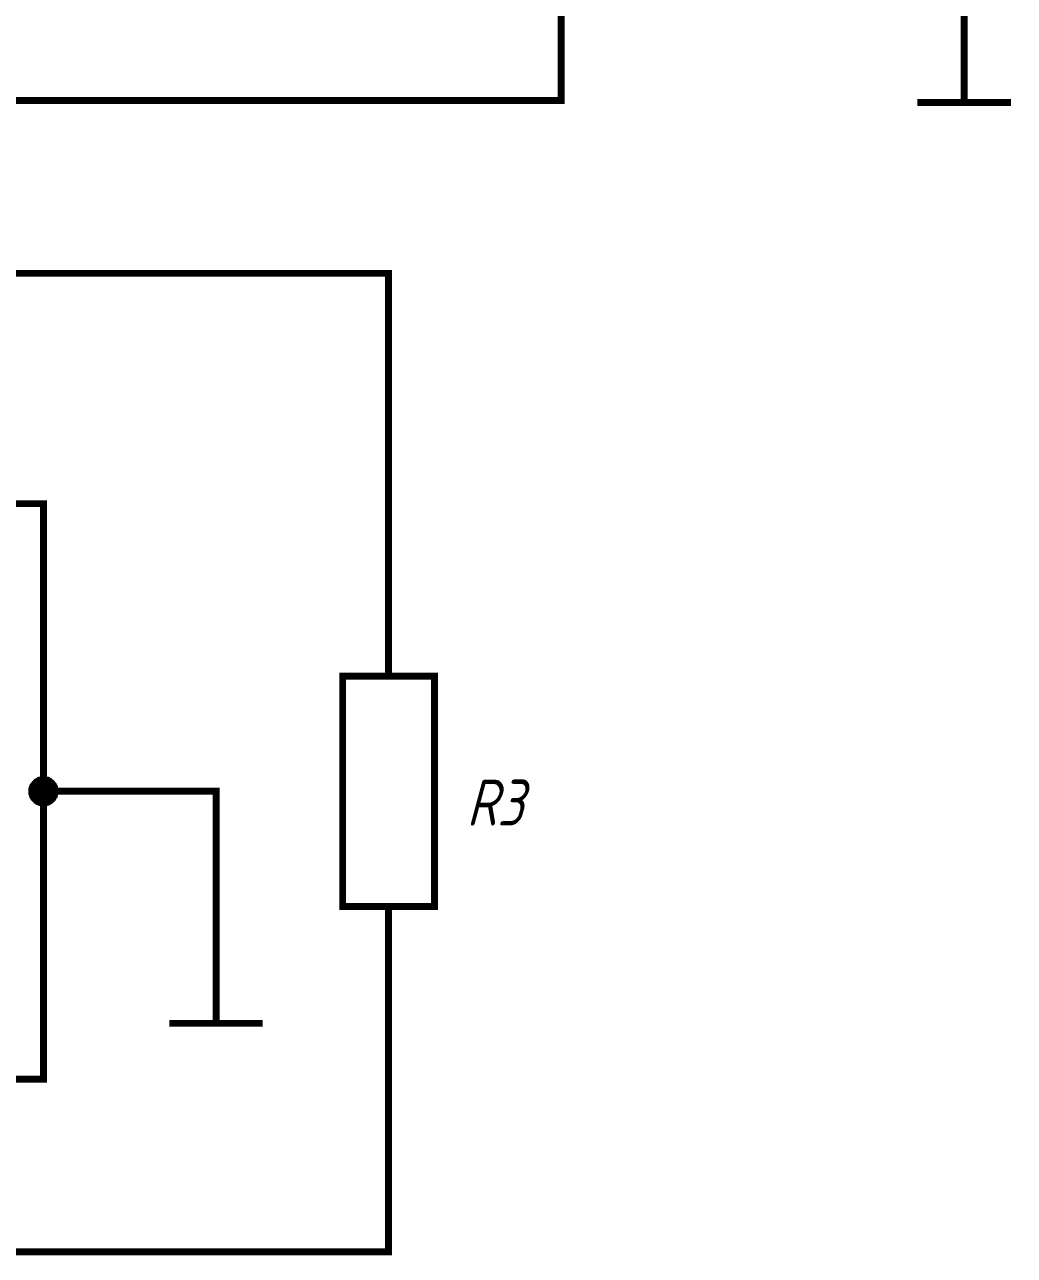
# Model space of a CAD drawing. Extents: x 260 to 1101, y 70 to 664.
# Drawn here: x 615.8 to 658.8, y 281.6 to 335.1 of the extents above; entities that cross this region are included whole.
import ezdxf

# ---------------------------------------------------------------- set-up
doc = ezdxf.new("R2010")
doc.units = 0
doc.header["$MEASUREMENT"] = 0
doc.layers.add('Sheet', color=255, linetype='CONTINUOUS')
doc.styles.add('GOST type A0', font='', dxfattribs={"oblique": 15, "height": 3.5})
doc.styles.get('GOST type A0').set_extended_font_data('GOST type A')

msp = doc.modelspace()

# ---------------------------------------------------------------- linework, layer by layer
at = {"layer": 'Sheet'}
for points, const_width in [([(414.157, 416.789), (531.627, 416.789), (531.627, 331.79), (639.081, 331.79), (639.081, 396.782), (619.097, 396.782), (619.097, 396.782)], 0.3), ([(569.112, 401.784), (569.112, 401.784), (541.612, 401.784), (541.612, 316.785), (579.112, 316.785), (579.112, 281.788), (591.597, 281.788), (631.581, 281.788), (631.581, 294.292)], 0.3), ([(656.582, 336.792), (656.582, 331.712)], 0.3), ([(654.547, 331.712), (658.616, 331.712)], 0.3), ([(631.581, 309.282), (631.581, 324.287), (591.597, 324.287)], 0.3), ([(608.103, 289.291), (616.597, 289.291), (616.597, 301.795), (616.597, 314.284), (608.103, 314.284)], 0.3), ([(631.581, 306.797), (631.581, 309.282)], 0.3), ([(616.084, 301.795), (616.084, 301.826), (616.084, 301.842), (616.084, 301.873), (616.1, 301.904), (616.1, 301.919), (616.115, 301.95), (616.115, 301.966), (616.131, 301.997), (616.131, 302.012), (616.146, 302.028), (616.162, 302.059), (616.178, 302.075), (616.193, 302.09), (616.209, 302.106), (616.224, 302.137), (616.24, 302.152), (616.255, 302.168), (616.271, 302.183), (616.286, 302.199), (616.317, 302.214), (616.333, 302.214), (616.348, 302.23), (616.379, 302.245), (616.395, 302.261), (616.426, 302.261), (616.441, 302.277), (616.473, 302.277), (616.488, 302.277), (616.519, 302.292), (616.55, 302.292), (616.566, 302.292), (616.597, 302.292)], 0.3), ([(616.084, 301.795), (616.084, 301.826), (616.084, 301.842), (616.084, 301.873), (616.1, 301.904), (616.1, 301.919), (616.115, 301.95), (616.115, 301.966), (616.131, 301.997), (616.131, 302.012), (616.146, 302.028), (616.162, 302.059), (616.178, 302.075), (616.193, 302.09), (616.209, 302.106), (616.224, 302.137), (616.24, 302.152), (616.255, 302.168), (616.271, 302.183), (616.286, 302.199), (616.317, 302.214), (616.333, 302.214), (616.348, 302.23), (616.379, 302.245), (616.395, 302.261), (616.426, 302.261), (616.441, 302.277), (616.473, 302.277), (616.488, 302.277), (616.519, 302.292), (616.55, 302.292), (616.566, 302.292), (616.597, 302.292)], 0.3), ([(616.084, 301.795), (616.084, 301.826), (616.084, 301.842), (616.084, 301.873), (616.1, 301.904), (616.1, 301.919), (616.115, 301.95), (616.115, 301.966), (616.131, 301.997), (616.131, 302.012), (616.146, 302.028), (616.162, 302.059), (616.178, 302.075), (616.193, 302.09), (616.209, 302.106), (616.224, 302.137), (616.24, 302.152), (616.255, 302.168), (616.271, 302.183), (616.286, 302.199), (616.317, 302.214), (616.333, 302.214), (616.348, 302.23), (616.379, 302.245), (616.395, 302.261), (616.426, 302.261), (616.441, 302.277), (616.473, 302.277), (616.488, 302.277), (616.519, 302.292), (616.55, 302.292), (616.566, 302.292), (616.597, 302.292)], 0.3), ([(616.084, 301.795), (616.084, 301.826), (616.084, 301.842), (616.084, 301.873), (616.1, 301.904), (616.1, 301.919), (616.115, 301.95), (616.115, 301.966), (616.131, 301.997), (616.131, 302.012), (616.146, 302.028), (616.162, 302.059), (616.178, 302.075), (616.193, 302.09), (616.209, 302.106), (616.224, 302.137), (616.24, 302.152), (616.255, 302.168), (616.271, 302.183), (616.286, 302.199), (616.317, 302.214), (616.333, 302.214), (616.348, 302.23), (616.379, 302.245), (616.395, 302.261), (616.426, 302.261), (616.441, 302.277), (616.473, 302.277), (616.488, 302.277), (616.519, 302.292), (616.55, 302.292), (616.566, 302.292), (616.597, 302.292)], 0.3), ([(616.084, 301.795), (616.084, 301.826), (616.084, 301.842), (616.084, 301.873), (616.1, 301.904), (616.1, 301.919), (616.115, 301.95), (616.115, 301.966), (616.131, 301.997), (616.131, 302.012), (616.146, 302.028), (616.162, 302.059), (616.178, 302.075), (616.193, 302.09), (616.209, 302.106), (616.224, 302.137), (616.24, 302.152), (616.255, 302.168), (616.271, 302.183), (616.286, 302.199), (616.317, 302.214), (616.333, 302.214), (616.348, 302.23), (616.379, 302.245), (616.395, 302.261), (616.426, 302.261), (616.441, 302.277), (616.473, 302.277), (616.488, 302.277), (616.519, 302.292), (616.55, 302.292), (616.566, 302.292), (616.597, 302.292)], 0.0991), ([(616.084, 301.795), (616.084, 301.826), (616.084, 301.842), (616.084, 301.873), (616.1, 301.904), (616.1, 301.919), (616.115, 301.95), (616.115, 301.966), (616.131, 301.997), (616.131, 302.012), (616.146, 302.028), (616.162, 302.059), (616.178, 302.075), (616.193, 302.09), (616.209, 302.106), (616.224, 302.137), (616.24, 302.152), (616.255, 302.168), (616.271, 302.183), (616.286, 302.199), (616.317, 302.214), (616.333, 302.214), (616.348, 302.23), (616.379, 302.245), (616.395, 302.261), (616.426, 302.261), (616.441, 302.277), (616.473, 302.277), (616.488, 302.277), (616.519, 302.292), (616.55, 302.292), (616.566, 302.292), (616.597, 302.292)], 0.0991), ([(616.084, 301.795), (616.084, 301.826), (616.084, 301.842), (616.084, 301.873), (616.1, 301.904), (616.1, 301.919), (616.115, 301.95), (616.115, 301.966), (616.131, 301.997), (616.131, 302.012), (616.146, 302.028), (616.162, 302.059), (616.178, 302.075), (616.193, 302.09), (616.209, 302.106), (616.224, 302.137), (616.24, 302.152), (616.255, 302.168), (616.271, 302.183), (616.286, 302.199), (616.317, 302.214), (616.333, 302.214), (616.348, 302.23), (616.379, 302.245), (616.395, 302.261), (616.426, 302.261), (616.441, 302.277), (616.473, 302.277), (616.488, 302.277), (616.519, 302.292), (616.55, 302.292), (616.566, 302.292), (616.597, 302.292)], 0.0991), ([(616.084, 301.795), (616.084, 301.826), (616.084, 301.842), (616.084, 301.873), (616.1, 301.904), (616.1, 301.919), (616.115, 301.95), (616.115, 301.966), (616.131, 301.997), (616.131, 302.012), (616.146, 302.028), (616.162, 302.059), (616.178, 302.075), (616.193, 302.09), (616.209, 302.106), (616.224, 302.137), (616.24, 302.152), (616.255, 302.168), (616.271, 302.183), (616.286, 302.199), (616.317, 302.214), (616.333, 302.214), (616.348, 302.23), (616.379, 302.245), (616.395, 302.261), (616.426, 302.261), (616.441, 302.277), (616.473, 302.277), (616.488, 302.277), (616.519, 302.292), (616.55, 302.292), (616.566, 302.292), (616.597, 302.292)], 0.0991), ([(616.597, 302.292), (616.597, 302.292)], 0.3), ([(616.597, 302.292), (616.628, 302.292), (616.643, 302.292), (616.674, 302.292), (616.705, 302.277), (616.721, 302.277), (616.752, 302.277), (616.768, 302.261), (616.799, 302.261), (616.814, 302.245), (616.83, 302.23), (616.861, 302.214), (616.876, 302.214), (616.892, 302.199), (616.907, 302.183), (616.938, 302.168), (616.954, 302.152), (616.969, 302.137), (616.985, 302.106), (617, 302.09), (617.016, 302.075), (617.016, 302.059), (617.032, 302.028), (617.047, 302.012), (617.063, 301.997), (617.063, 301.966), (617.078, 301.95), (617.078, 301.919), (617.078, 301.904), (617.094, 301.873), (617.094, 301.842), (617.094, 301.826), (617.094, 301.795)], 0.3), ([(616.597, 302.292), (616.597, 302.292)], 0.3), ([(616.597, 302.292), (616.628, 302.292), (616.643, 302.292), (616.674, 302.292), (616.705, 302.277), (616.721, 302.277), (616.752, 302.277), (616.768, 302.261), (616.799, 302.261), (616.814, 302.245), (616.83, 302.23), (616.861, 302.214), (616.876, 302.214), (616.892, 302.199), (616.907, 302.183), (616.938, 302.168), (616.954, 302.152), (616.969, 302.137), (616.985, 302.106), (617, 302.09), (617.016, 302.075), (617.016, 302.059), (617.032, 302.028), (617.047, 302.012), (617.063, 301.997), (617.063, 301.966), (617.078, 301.95), (617.078, 301.919), (617.078, 301.904), (617.094, 301.873), (617.094, 301.842), (617.094, 301.826), (617.094, 301.795)], 0.3), ([(616.597, 302.292), (616.597, 302.292)], 0.3), ([(616.597, 302.292), (616.628, 302.292), (616.643, 302.292), (616.674, 302.292), (616.705, 302.277), (616.721, 302.277), (616.752, 302.277), (616.768, 302.261), (616.799, 302.261), (616.814, 302.245), (616.83, 302.23), (616.861, 302.214), (616.876, 302.214), (616.892, 302.199), (616.907, 302.183), (616.938, 302.168), (616.954, 302.152), (616.969, 302.137), (616.985, 302.106), (617, 302.09), (617.016, 302.075), (617.016, 302.059), (617.032, 302.028), (617.047, 302.012), (617.063, 301.997), (617.063, 301.966), (617.078, 301.95), (617.078, 301.919), (617.078, 301.904), (617.094, 301.873), (617.094, 301.842), (617.094, 301.826), (617.094, 301.795)], 0.3), ([(616.597, 302.292), (616.597, 302.292)], 0.3), ([(616.597, 302.292), (616.628, 302.292), (616.643, 302.292), (616.674, 302.292), (616.705, 302.277), (616.721, 302.277), (616.752, 302.277), (616.768, 302.261), (616.799, 302.261), (616.814, 302.245), (616.83, 302.23), (616.861, 302.214), (616.876, 302.214), (616.892, 302.199), (616.907, 302.183), (616.938, 302.168), (616.954, 302.152), (616.969, 302.137), (616.985, 302.106), (617, 302.09), (617.016, 302.075), (617.016, 302.059), (617.032, 302.028), (617.047, 302.012), (617.063, 301.997), (617.063, 301.966), (617.078, 301.95), (617.078, 301.919), (617.078, 301.904), (617.094, 301.873), (617.094, 301.842), (617.094, 301.826), (617.094, 301.795)], 0.3), ([(616.597, 302.292), (616.597, 302.292)], 0.0991), ([(616.597, 302.292), (616.628, 302.292), (616.643, 302.292), (616.674, 302.292), (616.705, 302.277), (616.721, 302.277), (616.752, 302.277), (616.768, 302.261), (616.799, 302.261), (616.814, 302.245), (616.83, 302.23), (616.861, 302.214), (616.876, 302.214), (616.892, 302.199), (616.907, 302.183), (616.938, 302.168), (616.954, 302.152), (616.969, 302.137), (616.985, 302.106), (617, 302.09), (617.016, 302.075), (617.016, 302.059), (617.032, 302.028), (617.047, 302.012), (617.063, 301.997), (617.063, 301.966), (617.078, 301.95), (617.078, 301.919), (617.078, 301.904), (617.094, 301.873), (617.094, 301.842), (617.094, 301.826), (617.094, 301.795)], 0.0991), ([(616.597, 302.292), (616.597, 302.292)], 0.0991), ([(616.597, 302.292), (616.628, 302.292), (616.643, 302.292), (616.674, 302.292), (616.705, 302.277), (616.721, 302.277), (616.752, 302.277), (616.768, 302.261), (616.799, 302.261), (616.814, 302.245), (616.83, 302.23), (616.861, 302.214), (616.876, 302.214), (616.892, 302.199), (616.907, 302.183), (616.938, 302.168), (616.954, 302.152), (616.969, 302.137), (616.985, 302.106), (617, 302.09), (617.016, 302.075), (617.016, 302.059), (617.032, 302.028), (617.047, 302.012), (617.063, 301.997), (617.063, 301.966), (617.078, 301.95), (617.078, 301.919), (617.078, 301.904), (617.094, 301.873), (617.094, 301.842), (617.094, 301.826), (617.094, 301.795)], 0.0991), ([(616.597, 302.292), (616.597, 302.292)], 0.0991), ([(616.597, 302.292), (616.628, 302.292), (616.643, 302.292), (616.674, 302.292), (616.705, 302.277), (616.721, 302.277), (616.752, 302.277), (616.768, 302.261), (616.799, 302.261), (616.814, 302.245), (616.83, 302.23), (616.861, 302.214), (616.876, 302.214), (616.892, 302.199), (616.907, 302.183), (616.938, 302.168), (616.954, 302.152), (616.969, 302.137), (616.985, 302.106), (617, 302.09), (617.016, 302.075), (617.016, 302.059), (617.032, 302.028), (617.047, 302.012), (617.063, 301.997), (617.063, 301.966), (617.078, 301.95), (617.078, 301.919), (617.078, 301.904), (617.094, 301.873), (617.094, 301.842), (617.094, 301.826), (617.094, 301.795)], 0.0991), ([(616.597, 302.292), (616.597, 302.292)], 0.0991), ([(616.597, 302.292), (616.628, 302.292), (616.643, 302.292), (616.674, 302.292), (616.705, 302.277), (616.721, 302.277), (616.752, 302.277), (616.768, 302.261), (616.799, 302.261), (616.814, 302.245), (616.83, 302.23), (616.861, 302.214), (616.876, 302.214), (616.892, 302.199), (616.907, 302.183), (616.938, 302.168), (616.954, 302.152), (616.969, 302.137), (616.985, 302.106), (617, 302.09), (617.016, 302.075), (617.016, 302.059), (617.032, 302.028), (617.047, 302.012), (617.063, 301.997), (617.063, 301.966), (617.078, 301.95), (617.078, 301.919), (617.078, 301.904), (617.094, 301.873), (617.094, 301.842), (617.094, 301.826), (617.094, 301.795)], 0.0991), ([(616.597, 301.282), (616.566, 301.282), (616.55, 301.282), (616.519, 301.282), (616.488, 301.298), (616.473, 301.298), (616.441, 301.313), (616.426, 301.313), (616.395, 301.329), (616.379, 301.329), (616.348, 301.345), (616.333, 301.36), (616.317, 301.376), (616.286, 301.391), (616.271, 301.407), (616.255, 301.422), (616.24, 301.438), (616.224, 301.453), (616.209, 301.469), (616.193, 301.484), (616.178, 301.515), (616.162, 301.531), (616.146, 301.546), (616.131, 301.578), (616.131, 301.593), (616.115, 301.624), (616.115, 301.64), (616.1, 301.671), (616.1, 301.686), (616.084, 301.717), (616.084, 301.748), (616.084, 301.764), (616.084, 301.795)], 0.3), ([(616.084, 301.795), (616.084, 301.795)], 0.3), ([(616.597, 301.282), (616.566, 301.282), (616.55, 301.282), (616.519, 301.282), (616.488, 301.298), (616.473, 301.298), (616.441, 301.313), (616.426, 301.313), (616.395, 301.329), (616.379, 301.329), (616.348, 301.345), (616.333, 301.36), (616.317, 301.376), (616.286, 301.391), (616.271, 301.407), (616.255, 301.422), (616.24, 301.438), (616.224, 301.453), (616.209, 301.469), (616.193, 301.484), (616.178, 301.515), (616.162, 301.531), (616.146, 301.546), (616.131, 301.578), (616.131, 301.593), (616.115, 301.624), (616.115, 301.64), (616.1, 301.671), (616.1, 301.686), (616.084, 301.717), (616.084, 301.748), (616.084, 301.764), (616.084, 301.795)], 0.3), ([(616.084, 301.795), (616.084, 301.795)], 0.3), ([(616.597, 301.282), (616.566, 301.282), (616.55, 301.282), (616.519, 301.282), (616.488, 301.298), (616.473, 301.298), (616.441, 301.313), (616.426, 301.313), (616.395, 301.329), (616.379, 301.329), (616.348, 301.345), (616.333, 301.36), (616.317, 301.376), (616.286, 301.391), (616.271, 301.407), (616.255, 301.422), (616.24, 301.438), (616.224, 301.453), (616.209, 301.469), (616.193, 301.484), (616.178, 301.515), (616.162, 301.531), (616.146, 301.546), (616.131, 301.578), (616.131, 301.593), (616.115, 301.624), (616.115, 301.64), (616.1, 301.671), (616.1, 301.686), (616.084, 301.717), (616.084, 301.748), (616.084, 301.764), (616.084, 301.795)], 0.3), ([(616.084, 301.795), (616.084, 301.795)], 0.3), ([(616.597, 301.282), (616.566, 301.282), (616.55, 301.282), (616.519, 301.282), (616.488, 301.298), (616.473, 301.298), (616.441, 301.313), (616.426, 301.313), (616.395, 301.329), (616.379, 301.329), (616.348, 301.345), (616.333, 301.36), (616.317, 301.376), (616.286, 301.391), (616.271, 301.407), (616.255, 301.422), (616.24, 301.438), (616.224, 301.453), (616.209, 301.469), (616.193, 301.484), (616.178, 301.515), (616.162, 301.531), (616.146, 301.546), (616.131, 301.578), (616.131, 301.593), (616.115, 301.624), (616.115, 301.64), (616.1, 301.671), (616.1, 301.686), (616.084, 301.717), (616.084, 301.748), (616.084, 301.764), (616.084, 301.795)], 0.3), ([(616.084, 301.795), (616.084, 301.795)], 0.3), ([(616.597, 301.282), (616.566, 301.282), (616.55, 301.282), (616.519, 301.282), (616.488, 301.298), (616.473, 301.298), (616.441, 301.313), (616.426, 301.313), (616.395, 301.329), (616.379, 301.329), (616.348, 301.345), (616.333, 301.36), (616.317, 301.376), (616.286, 301.391), (616.271, 301.407), (616.255, 301.422), (616.24, 301.438), (616.224, 301.453), (616.209, 301.469), (616.193, 301.484), (616.178, 301.515), (616.162, 301.531), (616.146, 301.546), (616.131, 301.578), (616.131, 301.593), (616.115, 301.624), (616.115, 301.64), (616.1, 301.671), (616.1, 301.686), (616.084, 301.717), (616.084, 301.748), (616.084, 301.764), (616.084, 301.795)], 0.0991), ([(616.084, 301.795), (616.084, 301.795)], 0.0991), ([(616.597, 301.282), (616.566, 301.282), (616.55, 301.282), (616.519, 301.282), (616.488, 301.298), (616.473, 301.298), (616.441, 301.313), (616.426, 301.313), (616.395, 301.329), (616.379, 301.329), (616.348, 301.345), (616.333, 301.36), (616.317, 301.376), (616.286, 301.391), (616.271, 301.407), (616.255, 301.422), (616.24, 301.438), (616.224, 301.453), (616.209, 301.469), (616.193, 301.484), (616.178, 301.515), (616.162, 301.531), (616.146, 301.546), (616.131, 301.578), (616.131, 301.593), (616.115, 301.624), (616.115, 301.64), (616.1, 301.671), (616.1, 301.686), (616.084, 301.717), (616.084, 301.748), (616.084, 301.764), (616.084, 301.795)], 0.0991), ([(616.084, 301.795), (616.084, 301.795)], 0.0991), ([(616.597, 301.282), (616.566, 301.282), (616.55, 301.282), (616.519, 301.282), (616.488, 301.298), (616.473, 301.298), (616.441, 301.313), (616.426, 301.313), (616.395, 301.329), (616.379, 301.329), (616.348, 301.345), (616.333, 301.36), (616.317, 301.376), (616.286, 301.391), (616.271, 301.407), (616.255, 301.422), (616.24, 301.438), (616.224, 301.453), (616.209, 301.469), (616.193, 301.484), (616.178, 301.515), (616.162, 301.531), (616.146, 301.546), (616.131, 301.578), (616.131, 301.593), (616.115, 301.624), (616.115, 301.64), (616.1, 301.671), (616.1, 301.686), (616.084, 301.717), (616.084, 301.748), (616.084, 301.764), (616.084, 301.795)], 0.0991), ([(616.084, 301.795), (616.084, 301.795)], 0.0991), ([(616.597, 301.282), (616.566, 301.282), (616.55, 301.282), (616.519, 301.282), (616.488, 301.298), (616.473, 301.298), (616.441, 301.313), (616.426, 301.313), (616.395, 301.329), (616.379, 301.329), (616.348, 301.345), (616.333, 301.36), (616.317, 301.376), (616.286, 301.391), (616.271, 301.407), (616.255, 301.422), (616.24, 301.438), (616.224, 301.453), (616.209, 301.469), (616.193, 301.484), (616.178, 301.515), (616.162, 301.531), (616.146, 301.546), (616.131, 301.578), (616.131, 301.593), (616.115, 301.624), (616.115, 301.64), (616.1, 301.671), (616.1, 301.686), (616.084, 301.717), (616.084, 301.748), (616.084, 301.764), (616.084, 301.795)], 0.0991), ([(616.084, 301.795), (616.084, 301.795)], 0.0991), ([(624.097, 296.793), (624.097, 301.795), (616.597, 301.795)], 0.3), ([(617.094, 301.795), (617.094, 301.764), (617.094, 301.748), (617.094, 301.717), (617.078, 301.686), (617.078, 301.671), (617.078, 301.64), (617.063, 301.624), (617.063, 301.593), (617.047, 301.578), (617.032, 301.546), (617.016, 301.531), (617.016, 301.515), (617, 301.484), (616.985, 301.469), (616.969, 301.453), (616.954, 301.438), (616.938, 301.422), (616.907, 301.407), (616.892, 301.391), (616.876, 301.376), (616.861, 301.36), (616.83, 301.345), (616.814, 301.329), (616.799, 301.329), (616.768, 301.313), (616.752, 301.313), (616.721, 301.298), (616.705, 301.298), (616.674, 301.282), (616.643, 301.282), (616.628, 301.282), (616.597, 301.282)], 0.3), ([(617.094, 301.795), (617.094, 301.764), (617.094, 301.748), (617.094, 301.717), (617.078, 301.686), (617.078, 301.671), (617.078, 301.64), (617.063, 301.624), (617.063, 301.593), (617.047, 301.578), (617.032, 301.546), (617.016, 301.531), (617.016, 301.515), (617, 301.484), (616.985, 301.469), (616.969, 301.453), (616.954, 301.438), (616.938, 301.422), (616.907, 301.407), (616.892, 301.391), (616.876, 301.376), (616.861, 301.36), (616.83, 301.345), (616.814, 301.329), (616.799, 301.329), (616.768, 301.313), (616.752, 301.313), (616.721, 301.298), (616.705, 301.298), (616.674, 301.282), (616.643, 301.282), (616.628, 301.282), (616.597, 301.282)], 0.3), ([(617.094, 301.795), (617.094, 301.764), (617.094, 301.748), (617.094, 301.717), (617.078, 301.686), (617.078, 301.671), (617.078, 301.64), (617.063, 301.624), (617.063, 301.593), (617.047, 301.578), (617.032, 301.546), (617.016, 301.531), (617.016, 301.515), (617, 301.484), (616.985, 301.469), (616.969, 301.453), (616.954, 301.438), (616.938, 301.422), (616.907, 301.407), (616.892, 301.391), (616.876, 301.376), (616.861, 301.36), (616.83, 301.345), (616.814, 301.329), (616.799, 301.329), (616.768, 301.313), (616.752, 301.313), (616.721, 301.298), (616.705, 301.298), (616.674, 301.282), (616.643, 301.282), (616.628, 301.282), (616.597, 301.282)], 0.3), ([(617.094, 301.795), (617.094, 301.764), (617.094, 301.748), (617.094, 301.717), (617.078, 301.686), (617.078, 301.671), (617.078, 301.64), (617.063, 301.624), (617.063, 301.593), (617.047, 301.578), (617.032, 301.546), (617.016, 301.531), (617.016, 301.515), (617, 301.484), (616.985, 301.469), (616.969, 301.453), (616.954, 301.438), (616.938, 301.422), (616.907, 301.407), (616.892, 301.391), (616.876, 301.376), (616.861, 301.36), (616.83, 301.345), (616.814, 301.329), (616.799, 301.329), (616.768, 301.313), (616.752, 301.313), (616.721, 301.298), (616.705, 301.298), (616.674, 301.282), (616.643, 301.282), (616.628, 301.282), (616.597, 301.282)], 0.3), ([(617.094, 301.795), (617.094, 301.764), (617.094, 301.748), (617.094, 301.717), (617.078, 301.686), (617.078, 301.671), (617.078, 301.64), (617.063, 301.624), (617.063, 301.593), (617.047, 301.578), (617.032, 301.546), (617.016, 301.531), (617.016, 301.515), (617, 301.484), (616.985, 301.469), (616.969, 301.453), (616.954, 301.438), (616.938, 301.422), (616.907, 301.407), (616.892, 301.391), (616.876, 301.376), (616.861, 301.36), (616.83, 301.345), (616.814, 301.329), (616.799, 301.329), (616.768, 301.313), (616.752, 301.313), (616.721, 301.298), (616.705, 301.298), (616.674, 301.282), (616.643, 301.282), (616.628, 301.282), (616.597, 301.282)], 0.0991), ([(617.094, 301.795), (617.094, 301.764), (617.094, 301.748), (617.094, 301.717), (617.078, 301.686), (617.078, 301.671), (617.078, 301.64), (617.063, 301.624), (617.063, 301.593), (617.047, 301.578), (617.032, 301.546), (617.016, 301.531), (617.016, 301.515), (617, 301.484), (616.985, 301.469), (616.969, 301.453), (616.954, 301.438), (616.938, 301.422), (616.907, 301.407), (616.892, 301.391), (616.876, 301.376), (616.861, 301.36), (616.83, 301.345), (616.814, 301.329), (616.799, 301.329), (616.768, 301.313), (616.752, 301.313), (616.721, 301.298), (616.705, 301.298), (616.674, 301.282), (616.643, 301.282), (616.628, 301.282), (616.597, 301.282)], 0.0991), ([(617.094, 301.795), (617.094, 301.764), (617.094, 301.748), (617.094, 301.717), (617.078, 301.686), (617.078, 301.671), (617.078, 301.64), (617.063, 301.624), (617.063, 301.593), (617.047, 301.578), (617.032, 301.546), (617.016, 301.531), (617.016, 301.515), (617, 301.484), (616.985, 301.469), (616.969, 301.453), (616.954, 301.438), (616.938, 301.422), (616.907, 301.407), (616.892, 301.391), (616.876, 301.376), (616.861, 301.36), (616.83, 301.345), (616.814, 301.329), (616.799, 301.329), (616.768, 301.313), (616.752, 301.313), (616.721, 301.298), (616.705, 301.298), (616.674, 301.282), (616.643, 301.282), (616.628, 301.282), (616.597, 301.282)], 0.0991), ([(617.094, 301.795), (617.094, 301.764), (617.094, 301.748), (617.094, 301.717), (617.078, 301.686), (617.078, 301.671), (617.078, 301.64), (617.063, 301.624), (617.063, 301.593), (617.047, 301.578), (617.032, 301.546), (617.016, 301.531), (617.016, 301.515), (617, 301.484), (616.985, 301.469), (616.969, 301.453), (616.954, 301.438), (616.938, 301.422), (616.907, 301.407), (616.892, 301.391), (616.876, 301.376), (616.861, 301.36), (616.83, 301.345), (616.814, 301.329), (616.799, 301.329), (616.768, 301.313), (616.752, 301.313), (616.721, 301.298), (616.705, 301.298), (616.674, 301.282), (616.643, 301.282), (616.628, 301.282), (616.597, 301.282)], 0.0991), ([(617.094, 301.795), (617.094, 301.795), (617.094, 301.795), (617.094, 301.795), (617.094, 301.795), (617.094, 301.795), (617.094, 301.795), (617.094, 301.795), (617.094, 301.795), (617.094, 301.795), (617.094, 301.795), (617.094, 301.795), (617.094, 301.795), (617.094, 301.795), (617.094, 301.795), (617.094, 301.795), (617.094, 301.795), (617.094, 301.795), (617.094, 301.795), (617.094, 301.795), (617.094, 301.795), (617.094, 301.795), (617.094, 301.795), (617.094, 301.795), (617.094, 301.795), (617.094, 301.795), (617.094, 301.795), (617.094, 301.795), (617.094, 301.795), (617.094, 301.795), (617.094, 301.795), (617.094, 301.795), (617.094, 301.795)], 0.3), ([(617.094, 301.795), (617.094, 301.795)], 0.3), ([(617.094, 301.795), (617.094, 301.795), (617.094, 301.795), (617.094, 301.795), (617.094, 301.795), (617.094, 301.795), (617.094, 301.795), (617.094, 301.795), (617.094, 301.795), (617.094, 301.795), (617.094, 301.795), (617.094, 301.795), (617.094, 301.795), (617.094, 301.795), (617.094, 301.795), (617.094, 301.795), (617.094, 301.795), (617.094, 301.795), (617.094, 301.795), (617.094, 301.795), (617.094, 301.795), (617.094, 301.795), (617.094, 301.795), (617.094, 301.795), (617.094, 301.795), (617.094, 301.795), (617.094, 301.795), (617.094, 301.795), (617.094, 301.795), (617.094, 301.795), (617.094, 301.795), (617.094, 301.795), (617.094, 301.795)], 0.3), ([(617.094, 301.795), (617.094, 301.795)], 0.3), ([(617.094, 301.795), (617.094, 301.795), (617.094, 301.795), (617.094, 301.795), (617.094, 301.795), (617.094, 301.795), (617.094, 301.795), (617.094, 301.795), (617.094, 301.795), (617.094, 301.795), (617.094, 301.795), (617.094, 301.795), (617.094, 301.795), (617.094, 301.795), (617.094, 301.795), (617.094, 301.795), (617.094, 301.795), (617.094, 301.795), (617.094, 301.795), (617.094, 301.795), (617.094, 301.795), (617.094, 301.795), (617.094, 301.795), (617.094, 301.795), (617.094, 301.795), (617.094, 301.795), (617.094, 301.795), (617.094, 301.795), (617.094, 301.795), (617.094, 301.795), (617.094, 301.795), (617.094, 301.795), (617.094, 301.795)], 0.3), ([(617.094, 301.795), (617.094, 301.795)], 0.3), ([(617.094, 301.795), (617.094, 301.795), (617.094, 301.795), (617.094, 301.795), (617.094, 301.795), (617.094, 301.795), (617.094, 301.795), (617.094, 301.795), (617.094, 301.795), (617.094, 301.795), (617.094, 301.795), (617.094, 301.795), (617.094, 301.795), (617.094, 301.795), (617.094, 301.795), (617.094, 301.795), (617.094, 301.795), (617.094, 301.795), (617.094, 301.795), (617.094, 301.795), (617.094, 301.795), (617.094, 301.795), (617.094, 301.795), (617.094, 301.795), (617.094, 301.795), (617.094, 301.795), (617.094, 301.795), (617.094, 301.795), (617.094, 301.795), (617.094, 301.795), (617.094, 301.795), (617.094, 301.795), (617.094, 301.795)], 0.3), ([(617.094, 301.795), (617.094, 301.795)], 0.3), ([(617.094, 301.795), (617.094, 301.795), (617.094, 301.795), (617.094, 301.795), (617.094, 301.795), (617.094, 301.795), (617.094, 301.795), (617.094, 301.795), (617.094, 301.795), (617.094, 301.795), (617.094, 301.795), (617.094, 301.795), (617.094, 301.795), (617.094, 301.795), (617.094, 301.795), (617.094, 301.795), (617.094, 301.795), (617.094, 301.795), (617.094, 301.795), (617.094, 301.795), (617.094, 301.795), (617.094, 301.795), (617.094, 301.795), (617.094, 301.795), (617.094, 301.795), (617.094, 301.795), (617.094, 301.795), (617.094, 301.795), (617.094, 301.795), (617.094, 301.795), (617.094, 301.795), (617.094, 301.795), (617.094, 301.795)], 0.0991), ([(617.094, 301.795), (617.094, 301.795)], 0.0991), ([(617.094, 301.795), (617.094, 301.795), (617.094, 301.795), (617.094, 301.795), (617.094, 301.795), (617.094, 301.795), (617.094, 301.795), (617.094, 301.795), (617.094, 301.795), (617.094, 301.795), (617.094, 301.795), (617.094, 301.795), (617.094, 301.795), (617.094, 301.795), (617.094, 301.795), (617.094, 301.795), (617.094, 301.795), (617.094, 301.795), (617.094, 301.795), (617.094, 301.795), (617.094, 301.795), (617.094, 301.795), (617.094, 301.795), (617.094, 301.795), (617.094, 301.795), (617.094, 301.795), (617.094, 301.795), (617.094, 301.795), (617.094, 301.795), (617.094, 301.795), (617.094, 301.795), (617.094, 301.795), (617.094, 301.795)], 0.0991), ([(617.094, 301.795), (617.094, 301.795)], 0.0991), ([(617.094, 301.795), (617.094, 301.795), (617.094, 301.795), (617.094, 301.795), (617.094, 301.795), (617.094, 301.795), (617.094, 301.795), (617.094, 301.795), (617.094, 301.795), (617.094, 301.795), (617.094, 301.795), (617.094, 301.795), (617.094, 301.795), (617.094, 301.795), (617.094, 301.795), (617.094, 301.795), (617.094, 301.795), (617.094, 301.795), (617.094, 301.795), (617.094, 301.795), (617.094, 301.795), (617.094, 301.795), (617.094, 301.795), (617.094, 301.795), (617.094, 301.795), (617.094, 301.795), (617.094, 301.795), (617.094, 301.795), (617.094, 301.795), (617.094, 301.795), (617.094, 301.795), (617.094, 301.795), (617.094, 301.795)], 0.0991), ([(617.094, 301.795), (617.094, 301.795)], 0.0991), ([(617.094, 301.795), (617.094, 301.795), (617.094, 301.795), (617.094, 301.795), (617.094, 301.795), (617.094, 301.795), (617.094, 301.795), (617.094, 301.795), (617.094, 301.795), (617.094, 301.795), (617.094, 301.795), (617.094, 301.795), (617.094, 301.795), (617.094, 301.795), (617.094, 301.795), (617.094, 301.795), (617.094, 301.795), (617.094, 301.795), (617.094, 301.795), (617.094, 301.795), (617.094, 301.795), (617.094, 301.795), (617.094, 301.795), (617.094, 301.795), (617.094, 301.795), (617.094, 301.795), (617.094, 301.795), (617.094, 301.795), (617.094, 301.795), (617.094, 301.795), (617.094, 301.795), (617.094, 301.795), (617.094, 301.795)], 0.0991), ([(617.094, 301.795), (617.094, 301.795)], 0.0991), ([(624.097, 296.793), (624.097, 291.714)], 0.3), ([(631.581, 296.793), (631.581, 294.292)], 0.3), ([(622.063, 291.714), (626.115, 291.714)], 0.3)]:
    msp.add_lwpolyline(points, dxfattribs=dict(at, const_width=const_width))
at = {"layer": 'Sheet', "const_width": 0.3}
msp.add_lwpolyline([(629.594, 306.797), (633.584, 306.797), (633.584, 296.793), (629.594, 296.793), (629.594, 306.797)], close=True, dxfattribs=at)
at = {"layer": 'Sheet', "const_width": 0.508}
msp.add_lwpolyline([(616.309, 301.797, 1), (616.817, 301.797, 1)], format="xyb", close=True, dxfattribs=at)

# ---------------------------------------------------------------- texts
at = {"layer": 'Sheet', "style": 'GOST type A0', "oblique": 15}
msp.add_text('R3', height=2, dxfattribs=at).set_placement((634.966, 300.304))

doc.saveas('drawing.dxf')
